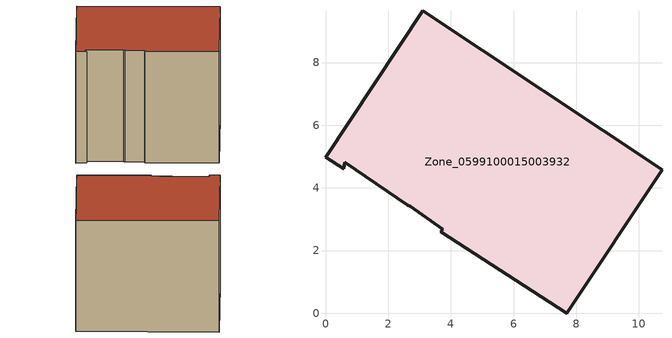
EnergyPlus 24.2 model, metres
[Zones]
Zone_0599100015003932
 floor ground (C_G): 2.7,3.42 2.63,3.44 0.61,4.82 0.58,4.61 0,4.98 3.1,9.65 10.74,4.58 7.69,0 3.69,2.59 3.74,2.68 z0.57
 wall outside (C_F): 3.1,9.65 0,4.98 0.58,4.61 0.61,4.82 2.63,3.44 2.7,3.42 3.74,2.68 3.69,2.59 7.69,0 10.74,4.58 3.1,9.65 z0.57:8.89
 roof outside (C_R): 2.63,3.44 2.7,3.42 3.74,2.68 3.69,2.59 7.69,0 10.74,4.58 3.1,9.65 0,4.98 0.58,4.61 0.61,4.82 z8.89
[BUILDING]
Pand.0599100015003932: North Axis=0; Terrain=City; Loads Convergence Tolerance Value=0.04; Temperature Convergence Tolerance Value=0.4; Solar Distribution=FullExterior; Maximum Number of Warmup Days=25; Minimum Number of Warmup Days=1
[Site:Location]
Rotterdam.The.Hague.AP_ZH_NLD Design_Conditions: Latitude=51.96; Longitude=4.45; Time Zone=1; Elevation=-4.5
[SITE:GROUNDTEMPERATURE:BUILDINGSURFACE]
18, 18, 18, 18, 18, 18, 18, 18, 18, 18, 18, 18
[MATERIAL] Thermal Absorptance=0.9; Solar Absorptance=0.7; Visible Absorptance=0.7
Name | Roughness | Thickness | Conductivity | Density | Specific Heat
G.TC.1975-1991 | MediumSmooth | 0.15 | 0.288461 | 540 | 1210
F.TC.1975-1991 | Rough | 0.3 | 0.230769 | 1920 | 840
R.TC.1975-1991 | MediumRough | 0.2 | 0.153846 | 1500 | 1000
[CONSTRUCTION]
C_G: G.TC.1975-1991
C_F: F.TC.1975-1991
C_R: R.TC.1975-1991
[ZONE]
Zone_0599100015003932: Type=1; Multiplier=1; Ceiling Height=Autocalculate; Volume=Autocalculate; Floor Area=autocalculate; Part of Total Floor Area=Yes
[ZONEINFILTRATION:DESIGNFLOWRATE]
Infil_Zone_0599100015003932: Zone or ZoneList or Space or SpaceList=Zone_0599100015003932; Schedule=AlwaysOn; Design Flow Rate Calculation Method=Flow/Area; Flow Rate per Floor Area=0.003; Constant Term Coefficient=1; Temperature Term Coefficient=0; Velocity Term Coefficient=0; Velocity Squared Term Coefficient=0
[HVACTEMPLATE:ZONE:IDEALLOADSAIRSYSTEM]
Zone_0599100015003932: Maximum Heating Supply Air Temperature=50; Minimum Cooling Supply Air Temperature=13; Maximum Heating Supply Air Humidity Ratio=0.0156; Minimum Cooling Supply Air Humidity Ratio=0.0077; Heating Limit=NoLimit; Cooling Limit=NoLimit; Dehumidification Control Type=ConstantSensibleHeatRatio; Cooling Sensible Heat Ratio=0.7; Dehumidification Setpoint=60; Humidification Control Type=None; Humidification Setpoint=30; Outdoor Air Method=None; Outdoor Air Flow Rate per Person=0.00944; Outdoor Air Flow Rate per Zone Floor Area=0; Outdoor Air Flow Rate per Zone=0; Demand Controlled Ventilation Type=None; Outdoor Air Economizer Type=NoEconomizer; Heat Recovery Type=None; Sensible Heat Recovery Effectiveness=0.7; Latent Heat Recovery Effectiveness=0.65
[ZONECONTROL:THERMOSTAT]
ThermostatControl_Zone_0599100015003932: Zone or ZoneList=Zone_0599100015003932; Control Type Schedule=DualSetpointControlType; Control 1=Thermostat_Zone_0599100015003932; Temperature Difference Between Cutout And Setpoint=0
[THERMOSTATSETPOINT:DUALSETPOINT]
Thermostat_Zone_0599100015003932: Heating Setpoint Temperature Schedule=HeatingSetpoint_Zone_0599100015003932; Cooling Setpoint Temperature Schedule=CoolingSetpoint_Zone_0599100015003932
[SCHEDULE:COMPACT]
HeatingSetpoint_Zone_0599100015003932: Through: 12/31, For: AllDays, Until: 24:00, 21
CoolingSetpoint_Zone_0599100015003932: Through: 12/31, For: AllDays, Until: 24:00, 24
DualSetpointControlType: Through: 12/31, For: AllDays, Until: 24:00, 4
AlwaysOn: Through: 12/31, For: AllDays, Until: 24:00, 1
